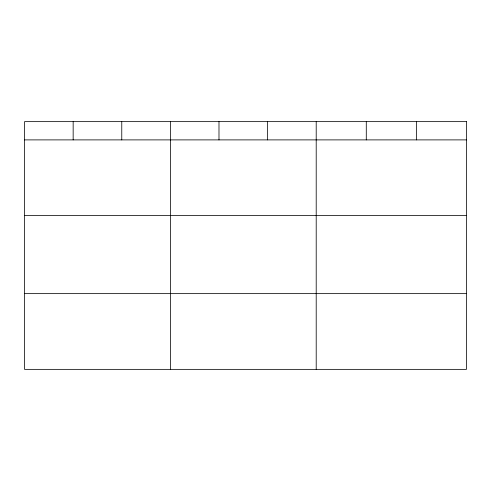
<?xml version="1.0" encoding="UTF-8"?>
<svg xmlns="http://www.w3.org/2000/svg" width="491" height="491" viewBox="0 0 491 491"><rect width="100%" height="100%" fill="white"/><g stroke="black" fill="none" stroke-linecap="round" stroke-linejoin="round"><path stroke-width="0.74" d="M24.55 139.892L466.45 139.892M24.55 215.617L466.45 215.617M24.55 293.636L466.45 293.636M416.368 121.639L416.368 139.892M366.286 121.639L366.286 139.892M316.204 121.639L316.204 369.361M267.595 121.639L267.595 139.892M218.986 121.639L218.986 139.892M170.377 121.639L170.377 369.361M121.768 121.639L121.768 139.892M73.159 121.639L73.159 139.892M466.45 121.639L24.55 121.639L24.55 369.361L466.45 369.361L466.45 121.639"/></g></svg>
